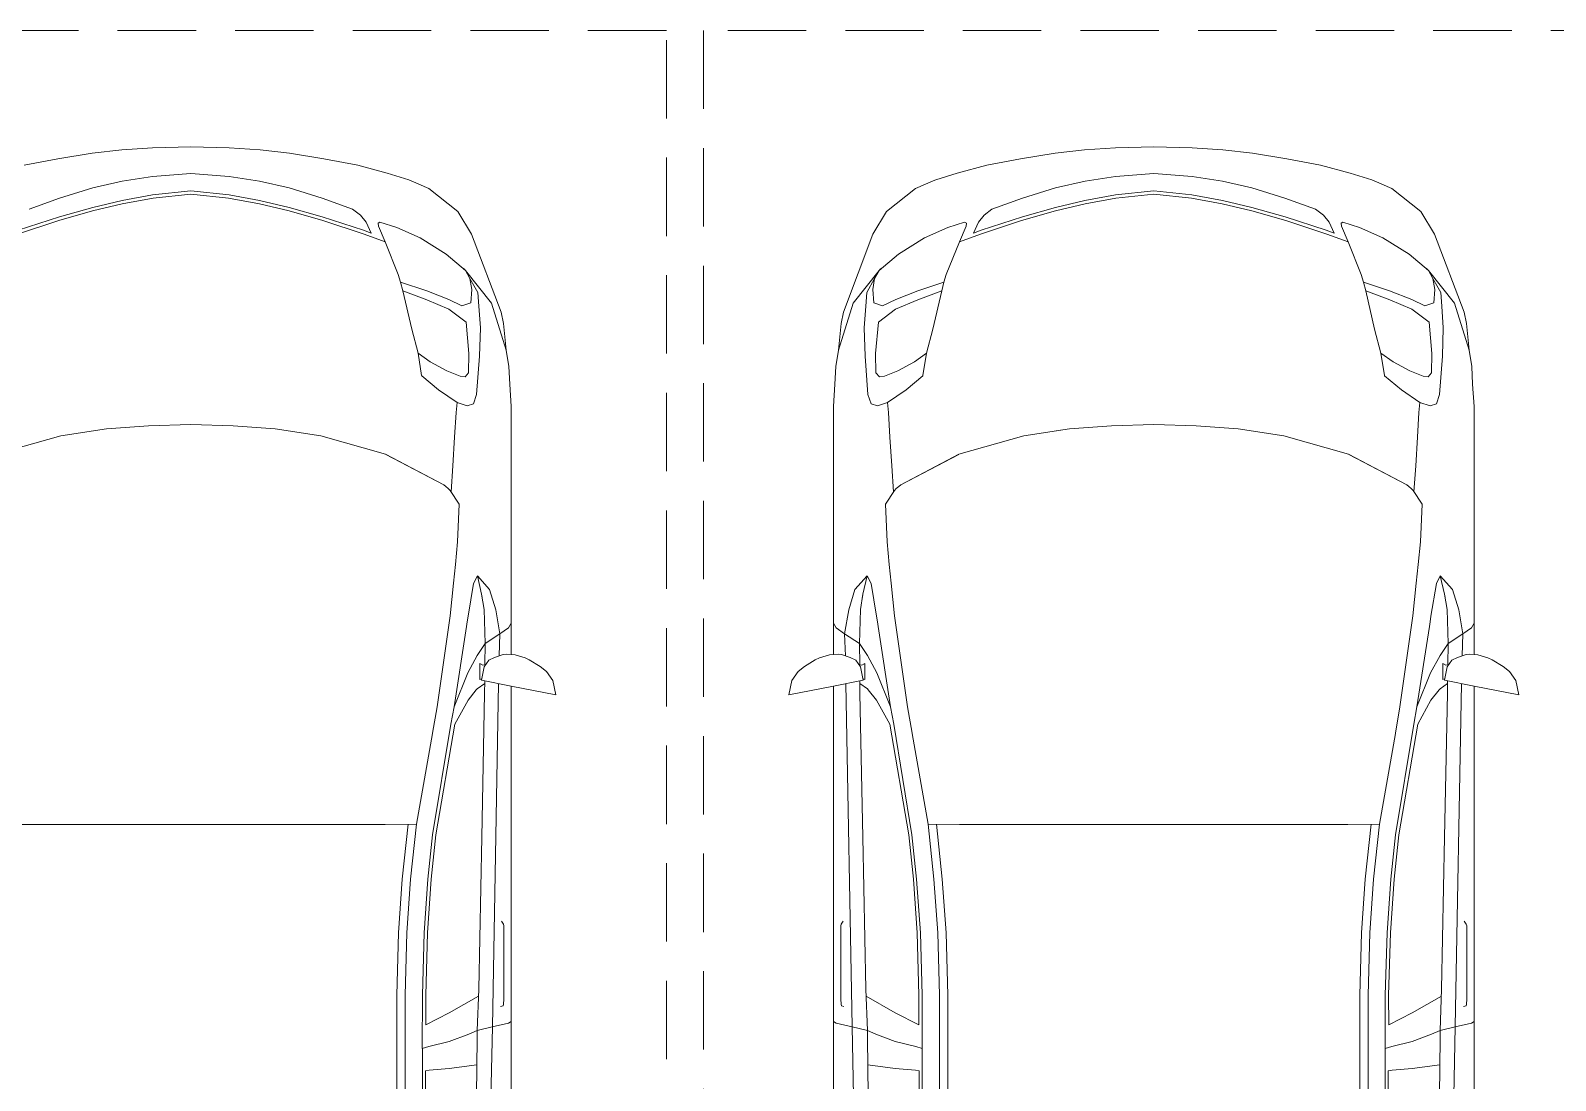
# Model space of a CAD drawing. Header units: millimetres. Extents: x 18162 to 7085488, y 72188 to 247925.
# Drawn here: x 22357 to 26474, y 81161 to 83996 of the extents above; entities that cross this region are included whole.
import ezdxf

# ---------------------------------------------------------------- set-up
doc = ezdxf.new("R2010")
doc.units = ezdxf.units.MM
doc.header["$MEASUREMENT"] = 0
doc.linetypes.add('Hidden Line', pattern=[317.5, 211.666667, -105.833333])
doc.layers.add('Interior - Equipment', color=7, linetype='Continuous')
doc.layers.add('Interior - Furniture', color=7, linetype='Continuous')

# ---------------------------------------------------------------- blocks, each defined once
blk = doc.blocks.new('Hybrid Car 27[13]_3', base_point=(22789.6, 82819.7))
at = {"layer": 'Interior - Furniture', "color": 7, "linetype": 'Continuous', "lineweight": 5}
for p, q in [((22602.8, 83673.3), (22523.1, 83664.1)), ((22686.3, 83678.9), (22602.8, 83673.3)), ((22789.6, 83681.4), (22686.3, 83678.9)), ((22789.6, 83681.4), (22892.9, 83678.9)), ((22892.9, 83678.9), (22976.3, 83673.3)), ((22976.3, 83673.3), (23056.1, 83664.1)), ((22430.2, 83649), (22339.1, 83631.8)), ((22523.1, 83664.1), (22430.2, 83649)), ((23056.1, 83664.1), (23148.9, 83649)), ((23148.9, 83649), (23240.1, 83631.8)), ((23240.1, 83631.8), (23320.1, 83610.6)), ((22686.3, 83601.1), (22604, 83588.5)), ((22789.6, 83610), (22686.3, 83601.1)), ((22789.6, 83610), (22892.9, 83601.1)), ((22892.9, 83601.1), (22975.1, 83588.5)), ((23320.1, 83610.6), (23378.3, 83592.7)), ((23378.3, 83592.7), (23384.7, 83589.9)), ((22524.6, 83570.6), (22435.3, 83542.9)), ((22604, 83588.5), (22524.6, 83570.6)), ((22686.4, 83552.3), (22603.9, 83537.1)), ((22789.6, 83563.1), (22686.4, 83552.3)), ((22789.6, 83553.9), (22687.6, 83543.3)), ((22789.6, 83563.1), (22892.7, 83552.3)), ((22789.6, 83553.9), (22891.5, 83543.3)), ((22892.7, 83552.3), (22975.3, 83537.1)), ((22975.1, 83588.5), (23054.6, 83570.6)), ((23054.6, 83570.6), (23143.9, 83542.9)), ((23384.7, 83589.9), (23432.6, 83569.1)), ((23432.6, 83569.1), (23510.9, 83507.4)), ((22435.3, 83542.9), (22352.7, 83512.9)), ((22524.3, 83508.5), (22432.8, 83482.4)), ((22524.5, 83517.6), (22435.1, 83492.5)), ((22604.5, 83528.1), (22524.3, 83508.5)), ((22603.9, 83537.1), (22524.5, 83517.6)), ((22687.6, 83543.3), (22604.5, 83528.1)), ((22891.5, 83543.3), (22974.7, 83528.1)), ((22974.7, 83528.1), (23054.8, 83508.5)), ((22975.3, 83537.1), (23054.7, 83517.6)), ((23054.7, 83517.6), (23144.1, 83492.5)), ((23054.8, 83508.5), (23146.3, 83482.4)), ((23143.9, 83542.9), (23226.4, 83512.9)), ((23226.4, 83512.9), (23247.8, 83496.9)), ((22432.8, 83482.4), (22321.9, 83446.1)), ((22435.1, 83492.5), (22323.6, 83456.4)), ((23144.1, 83492.5), (23255.5, 83456.4)), ((23146.3, 83482.4), (23257.2, 83446.1)), ((23247.8, 83496.9), (23262.9, 83478.3)), ((23262.9, 83478.3), (23276.3, 83448.3)), ((23300.2, 83478.6), (23295.2, 83475.3)), ((23295.2, 83475.3), (23295.2, 83475.3)), ((23295.2, 83475.3), (23296.2, 83467.3)), ((23296.2, 83467.3), (23314.1, 83424.7)), ((23296.2, 83467.3), (23296.2, 83467.3)), ((23345.5, 83463.7), (23300.2, 83478.6)), ((23510.9, 83507.4), (23547.8, 83445.9)), ((23255.5, 83456.4), (23276.3, 83448.3)), ((23257.2, 83446.1), (23314.1, 83424.7)), ((23408.5, 83436), (23345.5, 83463.7)), ((23479.3, 83392.2), (23408.5, 83436)), ((23547.8, 83445.9), (23627.5, 83235.2)), ((23314.1, 83424.7), (23349.7, 83337.2)), ((23531.3, 83348.1), (23479.3, 83392.2)), ((23479.3, 83392.2), (23479.3, 83392.2)), ((23529.1, 83350), (23525.6, 83352.9)), ((23531.3, 83348.1), (23543.3, 83326)), ((23531.3, 83348.1), (23601.4, 83259.3)), ((23349.7, 83337.3), (23349.7, 83337.2)), ((23349.7, 83337.2), (23355.9, 83315.9)), ((23426.4, 83292.6), (23355.9, 83315.9)), ((23355.9, 83315.9), (23362.1, 83293)), ((23543.3, 83326), (23548.2, 83296)), ((23564.3, 83288.7), (23543.3, 83326)), ((23362.1, 83293), (23385.9, 83189.3)), ((23362.1, 83293), (23427, 83268.3)), ((23486, 83269.1), (23426.4, 83292.6)), ((23427, 83268.3), (23486.5, 83243)), ((23521.7, 83252.4), (23486, 83269.1)), ((23548.2, 83296), (23545.4, 83260)), ((23567.1, 83251), (23564.3, 83288.7)), ((23486.5, 83243), (23533.2, 83208.3)), ((23545.4, 83260), (23521.7, 83252.4)), ((23571.4, 83192.8), (23567.1, 83251)), ((23601.4, 83259.3), (23641.1, 83132.4)), ((23627.5, 83235.2), (23633.8, 83204.2)), ((23385.9, 83189.3), (23385.9, 83189.3)), ((23385.9, 83189.3), (23385.9, 83189.3)), ((23385.9, 83189.3), (23403, 83124.5)), ((23533.2, 83208.3), (23540.5, 83123.8)), ((23569.3, 83116), (23571.4, 83192.8)), ((23571.4, 83192.8), (23571.4, 83192.8)), ((23633.8, 83204.2), (23641.1, 83132.4)), ((23435.6, 83101), (23403, 83124.5)), ((23403, 83124.5), (23412.7, 83064)), ((23481, 83076.5), (23435.6, 83101)), ((23540.5, 83123.8), (23539.7, 83071.4)), ((23561.3, 83013.1), (23569.3, 83116)), ((23641.1, 83132.4), (23648, 83088.8)), ((23412.9, 83063.8), (23412.9, 83063.7)), ((23412.9, 83063.7), (23458.5, 83025.8)), ((23516.6, 83062.1), (23481, 83076.5)), ((23530.4, 83060.4), (23516.6, 83062.1)), ((23539.7, 83071.4), (23530.4, 83060.4)), ((23648, 83088.8), (23650.5, 83041.1)), ((23458.5, 83025.8), (23508.3, 82990.9)), ((23650.5, 83041.1), (23654.6, 82980.2)), ((23505.6, 82964), (23508.3, 82990.9)), ((23508.3, 82990.9), (23536, 82982.3)), ((23536, 82982.3), (23552.8, 82987.7)), ((23552.8, 82987.7), (23561.3, 83013.1)), ((23654.6, 82980.2), (23654.5, 82500.1)), ((22675.4, 82928.2), (22789.6, 82932.3)), ((22675.4, 82928.2), (22789.6, 82932.3)), ((22903.7, 82928.2), (22789.6, 82932.3)), ((22903.7, 82928.2), (22789.6, 82932.3)), ((23501.8, 82897.3), (23505.6, 82964)), ((22263.6, 82851.7), (22438.7, 82901.4)), ((22438.7, 82901.4), (22561.9, 82920.6)), ((22526.4, 82915), (22562, 82920.5)), ((22561.9, 82920.6), (22675.4, 82928.2)), ((22562, 82920.5), (22675.4, 82928.2)), ((23017.2, 82920.6), (22903.7, 82928.2)), ((23017.2, 82920.5), (22903.7, 82928.2)), ((23140.4, 82901.4), (23017.2, 82920.6)), ((23052.7, 82915), (23017.2, 82920.5)), ((23315.5, 82851.7), (23140.4, 82901.4)), ((23496.8, 82820.5), (23501.8, 82897.3)), ((23501.8, 82897.3), (23501.8, 82897.3)), ((23472.6, 82769.3), (23315.5, 82851.7)), ((23472.6, 82769.3), (23316.2, 82851.2)), ((23492.1, 82750.2), (23496.8, 82820.5)), ((23478.4, 82764.9), (23472.6, 82769.3)), ((23472.8, 82769.2), (23472.6, 82769.3)), ((23484.8, 82759.4), (23478.4, 82764.9)), ((23489.9, 82753.6), (23484.8, 82759.4)), ((23514.2, 82716.6), (23489.9, 82753.6)), ((23509.5, 82615.1), (23514.2, 82716.6)), ((23503.8, 82553.6), (23509.5, 82615.1)), ((23498.5, 82503.8), (23503.8, 82553.6)), ((23563.3, 82523.7), (23552.7, 82502.4)), ((23563.3, 82523.7), (23574.8, 82473.8)), ((23563.3, 82523.7), (23596.3, 82486.3)), ((23489.4, 82415), (23498.5, 82503.8)), ((23552.7, 82502.4), (23538.1, 82414.2)), ((23559.9, 82516.8), (23559.9, 82516.9)), ((23596.3, 82486.3), (23613.3, 82431.2)), ((23654.5, 82500.1), (23654.5, 82395.1)), ((23574.8, 82473.8), (23581.4, 82432)), ((23576.3, 82464.4), (23574.8, 82473.8)), ((23454.4, 82169.2), (23489.4, 82415)), ((23533.7, 82386.2), (23535.7, 82399.2)), ((23535.7, 82399.2), (23538.1, 82414.2)), ((23535.7, 82399.2), (23535.7, 82399.2)), ((23584.4, 82340.8), (23581.4, 82432)), ((23613.3, 82431.2), (23624.3, 82366.9)), ((23533.7, 82386.2), (23500.2, 82169.5)), ((23624.3, 82366.9), (23584.4, 82340.8)), ((23624.3, 82366.9), (23622, 82307.7)), ((23647.5, 82383.1), (23624.3, 82366.9)), ((23654.5, 82395.1), (23647.5, 82383.1)), ((23654.5, 82395.1), (23654.6, 82311)), ((23584.4, 82340.8), (23562.7, 82307.9)), ((23583.5, 82283.2), (23584.4, 82340.8)), ((23562.7, 82307.9), (23537.1, 82261.3)), ((23569.9, 82286.6), (23577.9, 82282.5)), ((23570, 82243.2), (23569.9, 82286.6)), ((23581.5, 82277.3), (23574.3, 82241.2)), ((23577.9, 82282.5), (23586, 82283.5)), ((23581.5, 82277.3), (23594.4, 82295.4)), ((23594.4, 82295.4), (23609.6, 82302.5)), ((23609.6, 82302.5), (23632.7, 82310.6)), ((23622, 82307.7), (23622, 82306.9)), ((23632.7, 82310.6), (23642.1, 82311.9)), ((23654.6, 82311), (23642.1, 82311.9)), ((23654.6, 82311), (23665, 82310.2)), ((23665, 82310.2), (23692, 82302.1)), ((23692, 82302.1), (23703.4, 82296.8)), ((23703.4, 82296.8), (23732.9, 82278.5)), ((23732.9, 82278.5), (23749.9, 82265.1)), ((23537.1, 82261.3), (23500.2, 82169.8)), ((23562.9, 82218.6), (23583.1, 82233)), ((23570, 82243.2), (23575, 82244.8)), ((23654.6, 82225.6), (23574.3, 82241.2)), ((23582.8, 82206), (23583.1, 82239.5)), ((23620.6, 82232.2), (23603.8, 81305.8)), ((23749.9, 82265.1), (23767.2, 82241.1)), ((23767.2, 82241.1), (23775.2, 82202.1)), ((23538.1, 82187.3), (23560.4, 82215.4)), ((23560.4, 82215.4), (23562.9, 82218.6)), ((23574.9, 81818), (23582.8, 82206)), ((23654.6, 82225.6), (23654.4, 81319.6)), ((23775.2, 82202.1), (23654.6, 82225.6)), ((23454.4, 82169.2), (23442.1, 82098.1)), ((23491.6, 82123), (23500.2, 82169.8)), ((23502.2, 82122.7), (23538.1, 82187.3)), ((23442.5, 81823.6), (23491.6, 82123)), ((23451.4, 81823.6), (23502.2, 82122.7)), ((23442, 82097.6), (23398.7, 81852.5)), ((23442, 82097.6), (23442.1, 82098.1)), ((22265.2, 81852.3), (22437.4, 81852.3)), ((22437.4, 81852.3), (22556.7, 81852.3)), ((22556.7, 81852.3), (22673.8, 81852.3)), ((22673.8, 81852.3), (22789.6, 81852.3)), ((22905.4, 81852.3), (22789.6, 81852.3)), ((23022.5, 81852.3), (22905.4, 81852.3)), ((23141.7, 81852.3), (23022.5, 81852.3)), ((23313.9, 81852.3), (23141.7, 81852.3)), ((23398.7, 81852.5), (23313.9, 81852.3)), ((23313.9, 81852.3), (23313.9, 81852.3)), ((23360.5, 81704), (23376.2, 81852.5)), ((23383, 81704), (23398.7, 81852.5)), ((23398.7, 81852.5), (23398.7, 81852.5)), ((23398.7, 81852.5), (23398.7, 81852.5)), ((23429.7, 81704.1), (23442.5, 81823.6)), ((23438.6, 81704), (23451.4, 81823.6)), ((23566.8, 81407), (23574.9, 81818)), ((23350.3, 81559.5), (23360.5, 81704)), ((23372.7, 81559.5), (23383, 81704)), ((23419.5, 81559.5), (23429.7, 81704)), ((23428.4, 81559.5), (23438.6, 81704)), ((23438.6, 81704), (23438.6, 81704)), ((23628, 81590.6), (23633.5, 81582.8)), ((23634.8, 81578.2), (23633.5, 81582.8)), ((23634.8, 81578.2), (23634.9, 81380.4)), ((23345.7, 81390.8), (23350.3, 81559.5)), ((23368.1, 81390.8), (23372.7, 81559.5)), ((23414.8, 81390.8), (23419.5, 81559.5)), ((23419.4, 81559.4), (23419.4, 81559.5)), ((23423.7, 81390.8), (23428.4, 81559.5)), ((23428.3, 81559.4), (23428.3, 81559.5)), ((23345.7, 81390.8), (23345.6, 80329.9)), ((23368.1, 80588.7), (23368.1, 81390.8)), ((23414.5, 81247.4), (23414.8, 81390.8)), ((23424, 81311), (23423.7, 81390.8)), ((23566.1, 81388.5), (23487.5, 81343.1)), ((23562.8, 81295.4), (23566.8, 81407)), ((23634, 81367.2), (23632.9, 81362.1)), ((23634.9, 81380.4), (23634, 81367.2)), ((23487.5, 81343.1), (23424, 81311)), ((23632.9, 81362.1), (23626.1, 81360.2)), ((23539.8, 81285.9), (23487.5, 81266)), ((23562.8, 81295.4), (23539.8, 81285.9)), ((23561.7, 81175.8), (23562.8, 81295.4)), ((23562.8, 81295.4), (23603.6, 81305.7)), ((23603.8, 81305.8), (23583.8, 80320.6)), ((23603.6, 81305.7), (23647.3, 81315.1)), ((23647.3, 81315.1), (23654.4, 81319.6)), ((23654.4, 81319.6), (23654.6, 80279.6)), ((23432.1, 81252.1), (23414.5, 81247.4)), ((23414.5, 81247.4), (23414.5, 81247.4)), ((23414.5, 81247.4), (23414.5, 81247.4)), ((23414.7, 81247.5), (23414.7, 81189.6)), ((23487.5, 81266), (23432.1, 81252.1)), ((23487.5, 81193.3), (23561.9, 81203.3)), ((23414.7, 81189.6), (23414.7, 80999.6)), ((23422.9, 81187.1), (23433.1, 81188.6)), ((23423.9, 80999.6), (23422.9, 81187.1)), ((23433.1, 81188.6), (23487.5, 81193.3)), ((23551.4, 80771.1), (23561.7, 81175.8))]:
    blk.add_line(p, q, dxfattribs=at)
blk = doc.blocks.new('Hybrid Car 27[14]_3', base_point=(25389.6, 82819.7))
at = {"layer": 'Interior - Furniture', "color": 7, "linetype": 'Continuous', "lineweight": 5}
for p, q in [((25202.8, 83673.3), (25123.1, 83664.1)), ((25286.3, 83678.9), (25202.8, 83673.3)), ((25389.6, 83681.4), (25286.3, 83678.9)), ((25389.6, 83681.4), (25492.9, 83678.9)), ((25492.9, 83678.9), (25576.3, 83673.3)), ((25576.3, 83673.3), (25656.1, 83664.1)), ((24939.1, 83631.8), (24859, 83610.6)), ((25030.2, 83649), (24939.1, 83631.8)), ((25123.1, 83664.1), (25030.2, 83649)), ((25656.1, 83664.1), (25748.9, 83649)), ((25748.9, 83649), (25840.1, 83631.8)), ((25840.1, 83631.8), (25920.1, 83610.6)), ((24800.8, 83592.7), (24794.4, 83589.9)), ((24859, 83610.6), (24800.8, 83592.7)), ((25286.3, 83601.1), (25204, 83588.5)), ((25389.6, 83610), (25286.3, 83601.1)), ((25389.6, 83610), (25492.9, 83601.1)), ((25492.9, 83601.1), (25575.1, 83588.5)), ((25920.1, 83610.6), (25978.3, 83592.7)), ((25978.3, 83592.7), (25984.7, 83589.9)), ((24746.5, 83569.1), (24668.3, 83507.4)), ((24794.4, 83589.9), (24746.5, 83569.1)), ((25124.6, 83570.6), (25035.3, 83542.9)), ((25204, 83588.5), (25124.6, 83570.6)), ((25286.4, 83552.3), (25203.9, 83537.1)), ((25389.6, 83563.1), (25286.4, 83552.3)), ((25389.6, 83553.9), (25287.6, 83543.3)), ((25389.6, 83563.1), (25492.7, 83552.3)), ((25389.6, 83553.9), (25491.5, 83543.3)), ((25492.7, 83552.3), (25575.3, 83537.1)), ((25575.1, 83588.5), (25654.6, 83570.6)), ((25654.6, 83570.6), (25743.9, 83542.9)), ((25984.7, 83589.9), (26032.6, 83569.1)), ((26032.6, 83569.1), (26110.9, 83507.4)), ((24952.7, 83512.9), (24931.4, 83496.9)), ((25035.3, 83542.9), (24952.7, 83512.9)), ((25124.3, 83508.5), (25032.8, 83482.4)), ((25124.5, 83517.6), (25035.1, 83492.5)), ((25204.5, 83528.1), (25124.3, 83508.5)), ((25203.9, 83537.1), (25124.5, 83517.6)), ((25287.6, 83543.3), (25204.5, 83528.1)), ((25491.5, 83543.3), (25574.7, 83528.1)), ((25574.7, 83528.1), (25654.8, 83508.5)), ((25575.3, 83537.1), (25654.7, 83517.6)), ((25654.7, 83517.6), (25744.1, 83492.5)), ((25654.8, 83508.5), (25746.3, 83482.4)), ((25743.9, 83542.9), (25826.4, 83512.9)), ((25826.4, 83512.9), (25847.8, 83496.9)), ((24668.3, 83507.4), (24631.4, 83445.9)), ((24833.6, 83463.7), (24878.9, 83478.6)), ((24882.9, 83467.3), (24865, 83424.7)), ((24878.9, 83478.6), (24883.9, 83475.3)), ((24883.9, 83475.3), (24882.9, 83467.3)), ((24882.9, 83467.3), (24882.9, 83467.3)), ((24883.9, 83475.3), (24883.9, 83475.3)), ((24916.3, 83478.3), (24902.8, 83448.3)), ((24931.4, 83496.9), (24916.3, 83478.3)), ((25032.8, 83482.4), (24921.9, 83446.1)), ((25035.1, 83492.5), (24923.6, 83456.4)), ((25744.1, 83492.5), (25855.5, 83456.4)), ((25746.3, 83482.4), (25857.2, 83446.1)), ((25847.8, 83496.9), (25862.9, 83478.3)), ((25862.9, 83478.3), (25876.3, 83448.3)), ((25900.2, 83478.6), (25895.2, 83475.3)), ((25895.2, 83475.3), (25895.2, 83475.3)), ((25895.2, 83475.3), (25896.2, 83467.3)), ((25896.2, 83467.3), (25914.1, 83424.7)), ((25896.2, 83467.3), (25896.2, 83467.3)), ((25945.5, 83463.7), (25900.2, 83478.6)), ((26110.9, 83507.4), (26147.8, 83445.9)), ((24631.4, 83445.9), (24551.7, 83235.2)), ((24699.9, 83392.2), (24770.6, 83436)), ((24770.6, 83436), (24833.6, 83463.7)), ((24921.9, 83446.1), (24865, 83424.7)), ((24923.6, 83456.4), (24902.8, 83448.3)), ((25855.5, 83456.4), (25876.3, 83448.3)), ((25857.2, 83446.1), (25914.1, 83424.7)), ((26008.5, 83436), (25945.5, 83463.7)), ((26079.3, 83392.2), (26008.5, 83436)), ((26147.8, 83445.9), (26227.5, 83235.2)), ((24647.8, 83348.1), (24699.9, 83392.2)), ((24699.9, 83392.2), (24699.9, 83392.2)), ((24865, 83424.7), (24829.4, 83337.2)), ((25914.1, 83424.7), (25949.7, 83337.2)), ((26131.3, 83348.1), (26079.3, 83392.2)), ((26079.3, 83392.2), (26079.3, 83392.2)), ((24647.8, 83348.1), (24577.7, 83259.3)), ((24647.8, 83348.1), (24635.8, 83326)), ((24650.1, 83350), (24653.5, 83352.9)), ((26129.1, 83350), (26125.6, 83352.9)), ((26131.3, 83348.1), (26143.3, 83326)), ((26131.3, 83348.1), (26201.4, 83259.3)), ((24614.8, 83288.7), (24635.8, 83326)), ((24635.8, 83326), (24630.9, 83296)), ((24752.7, 83292.6), (24823.2, 83315.9)), ((24823.2, 83315.9), (24817, 83293)), ((24829.4, 83337.2), (24823.2, 83315.9)), ((24829.4, 83337.3), (24829.4, 83337.2)), ((25949.7, 83337.3), (25949.7, 83337.2)), ((25949.7, 83337.2), (25955.9, 83315.9)), ((26026.4, 83292.6), (25955.9, 83315.9)), ((25955.9, 83315.9), (25962.1, 83293)), ((26143.3, 83326), (26148.2, 83296)), ((26164.3, 83288.7), (26143.3, 83326)), ((24612, 83251), (24614.8, 83288.7)), ((24630.9, 83296), (24633.7, 83260)), ((24657.5, 83252.4), (24693.1, 83269.1)), ((24752.2, 83268.3), (24692.6, 83243)), ((24693.1, 83269.1), (24752.7, 83292.6)), ((24817, 83293), (24752.2, 83268.3)), ((24817, 83293), (24793.3, 83189.3)), ((25962.1, 83293), (25985.9, 83189.3)), ((25962.1, 83293), (26027, 83268.3)), ((26086, 83269.1), (26026.4, 83292.6)), ((26027, 83268.3), (26086.5, 83243)), ((26121.7, 83252.4), (26086, 83269.1)), ((26148.2, 83296), (26145.4, 83260)), ((26167.1, 83251), (26164.3, 83288.7)), ((24577.7, 83259.3), (24538.1, 83132.4)), ((24551.7, 83235.2), (24545.4, 83204.2)), ((24607.7, 83192.8), (24612, 83251)), ((24633.7, 83260), (24657.5, 83252.4)), ((24692.6, 83243), (24645.9, 83208.3)), ((26086.5, 83243), (26133.2, 83208.3)), ((26145.4, 83260), (26121.7, 83252.4)), ((26171.4, 83192.8), (26167.1, 83251)), ((26201.4, 83259.3), (26241.1, 83132.4)), ((26227.5, 83235.2), (26233.8, 83204.2)), ((24545.4, 83204.2), (24538.1, 83132.4)), ((24609.9, 83116), (24607.7, 83192.8)), ((24607.7, 83192.8), (24607.7, 83192.8)), ((24645.9, 83208.3), (24638.6, 83123.8)), ((24793.3, 83189.3), (24776.1, 83124.5)), ((24793.3, 83189.3), (24793.3, 83189.3)), ((24793.3, 83189.3), (24793.3, 83189.3)), ((25985.9, 83189.3), (25985.9, 83189.3)), ((25985.9, 83189.3), (25985.9, 83189.3)), ((25985.9, 83189.3), (26003, 83124.5)), ((26133.2, 83208.3), (26140.5, 83123.8)), ((26169.3, 83116), (26171.4, 83192.8)), ((26171.4, 83192.8), (26171.4, 83192.8)), ((26233.8, 83204.2), (26241.1, 83132.4)), ((24538.1, 83132.4), (24531.1, 83088.8)), ((24617.8, 83013.1), (24609.9, 83116)), ((24638.6, 83123.8), (24639.4, 83071.4)), ((24698.2, 83076.5), (24743.6, 83101)), ((24743.6, 83101), (24776.2, 83124.5)), ((24776.1, 83124.5), (24766.4, 83064)), ((26035.6, 83101), (26003, 83124.5)), ((26003, 83124.5), (26012.7, 83064)), ((26081, 83076.5), (26035.6, 83101)), ((26140.5, 83123.8), (26139.7, 83071.4)), ((26161.3, 83013.1), (26169.3, 83116)), ((26241.1, 83132.4), (26248, 83088.8)), ((24531.1, 83088.8), (24528.6, 83041.1)), ((24639.4, 83071.4), (24648.8, 83060.4)), ((24648.8, 83060.4), (24662.5, 83062.1)), ((24662.5, 83062.1), (24698.2, 83076.5)), ((24766.2, 83063.7), (24720.7, 83025.8)), ((24766.3, 83063.8), (24766.2, 83063.7)), ((26012.9, 83063.8), (26012.9, 83063.7)), ((26012.9, 83063.7), (26058.5, 83025.8)), ((26116.6, 83062.1), (26081, 83076.5)), ((26130.4, 83060.4), (26116.6, 83062.1)), ((26139.7, 83071.4), (26130.4, 83060.4)), ((26248, 83088.8), (26250.5, 83041.1)), ((24528.6, 83041.1), (24524.6, 82980.2)), ((24720.7, 83025.8), (24670.8, 82990.9)), ((26058.5, 83025.8), (26108.3, 82990.9)), ((26250.5, 83041.1), (26254.6, 82980.2)), ((24524.6, 82980.2), (24524.6, 82500.1)), ((24626.4, 82987.7), (24617.8, 83013.1)), ((24643.2, 82982.3), (24626.4, 82987.7)), ((24670.8, 82990.9), (24643.2, 82982.3)), ((24673.6, 82964), (24670.8, 82990.9)), ((26105.6, 82964), (26108.3, 82990.9)), ((26108.3, 82990.9), (26136, 82982.3)), ((26136, 82982.3), (26152.8, 82987.7)), ((26152.8, 82987.7), (26161.3, 83013.1)), ((26254.6, 82980.2), (26254.5, 82500.1)), ((24677.3, 82897.3), (24673.6, 82964)), ((25275.4, 82928.2), (25389.6, 82932.3)), ((25275.4, 82928.2), (25389.6, 82932.3)), ((25503.7, 82928.2), (25389.6, 82932.3)), ((25503.7, 82928.2), (25389.6, 82932.3)), ((26101.8, 82897.3), (26105.6, 82964)), ((24682.4, 82820.5), (24677.3, 82897.3)), ((24677.3, 82897.3), (24677.3, 82897.3)), ((24863.6, 82851.7), (25038.7, 82901.4)), ((25038.7, 82901.4), (25161.9, 82920.6)), ((25126.4, 82915), (25162, 82920.5)), ((25161.9, 82920.6), (25275.4, 82928.2)), ((25162, 82920.5), (25275.4, 82928.2)), ((25617.2, 82920.6), (25503.7, 82928.2)), ((25617.2, 82920.5), (25503.7, 82928.2)), ((25740.4, 82901.4), (25617.2, 82920.6)), ((25652.7, 82915), (25617.2, 82920.5)), ((25915.5, 82851.7), (25740.4, 82901.4)), ((26096.8, 82820.5), (26101.8, 82897.3)), ((26101.8, 82897.3), (26101.8, 82897.3)), ((24706.6, 82769.3), (24863.6, 82851.7)), ((24706.6, 82769.3), (24862.9, 82851.2)), ((26072.6, 82769.3), (25915.5, 82851.7)), ((26072.6, 82769.3), (25916.2, 82851.2)), ((24687, 82750.2), (24682.4, 82820.5)), ((26092.1, 82750.2), (26096.8, 82820.5)), ((24700.8, 82764.9), (24706.6, 82769.3)), ((24706.4, 82769.2), (24706.6, 82769.3)), ((26078.4, 82764.9), (26072.6, 82769.3)), ((26072.8, 82769.2), (26072.6, 82769.3)), ((24665, 82716.6), (24689.2, 82753.6)), ((24689.2, 82753.6), (24694.3, 82759.4)), ((24694.3, 82759.4), (24700.8, 82764.9)), ((26084.8, 82759.4), (26078.4, 82764.9)), ((26089.9, 82753.6), (26084.8, 82759.4)), ((26114.2, 82716.6), (26089.9, 82753.6)), ((24669.7, 82615.1), (24665, 82716.6)), ((26109.5, 82615.1), (26114.2, 82716.6)), ((24675.4, 82553.6), (24669.7, 82615.1)), ((26103.8, 82553.6), (26109.5, 82615.1)), ((24615.9, 82523.7), (24582.8, 82486.3)), ((24615.9, 82523.7), (24604.3, 82473.8)), ((24615.9, 82523.7), (24626.5, 82502.4)), ((24680.6, 82503.8), (24675.4, 82553.6)), ((26098.5, 82503.8), (26103.8, 82553.6)), ((26163.3, 82523.7), (26152.7, 82502.4)), ((26163.3, 82523.7), (26174.8, 82473.8)), ((26163.3, 82523.7), (26196.3, 82486.3)), ((24524.6, 82500.1), (24524.6, 82395.1)), ((24582.8, 82486.3), (24565.8, 82431.2)), ((24619.3, 82516.8), (24619.3, 82516.9)), ((24626.5, 82502.4), (24641, 82414.2)), ((24689.8, 82415), (24680.6, 82503.8)), ((26089.4, 82415), (26098.5, 82503.8)), ((26152.7, 82502.4), (26138.1, 82414.2)), ((26159.9, 82516.8), (26159.9, 82516.9)), ((26196.3, 82486.3), (26213.3, 82431.2)), ((26254.5, 82500.1), (26254.5, 82395.1)), ((24604.3, 82473.8), (24597.8, 82432)), ((24602.9, 82464.4), (24604.3, 82473.8)), ((26174.8, 82473.8), (26181.4, 82432)), ((26176.3, 82464.4), (26174.8, 82473.8)), ((24565.8, 82431.2), (24554.8, 82366.9)), ((24594.7, 82340.8), (24597.8, 82432)), ((24643.5, 82399.2), (24641, 82414.2)), ((24645.5, 82386.2), (24643.5, 82399.2)), ((24643.5, 82399.2), (24643.5, 82399.2)), ((24724.7, 82169.2), (24689.8, 82415)), ((26054.4, 82169.2), (26089.4, 82415)), ((26133.7, 82386.2), (26135.7, 82399.2)), ((26135.7, 82399.2), (26138.1, 82414.2)), ((26135.7, 82399.2), (26135.7, 82399.2)), ((26184.4, 82340.8), (26181.4, 82432)), ((26213.3, 82431.2), (26224.3, 82366.9)), ((24524.6, 82395.1), (24531.6, 82383.1)), ((24524.6, 82395.1), (24524.6, 82311)), ((24531.6, 82383.1), (24554.8, 82366.9)), ((24554.8, 82366.9), (24557.2, 82307.7)), ((24554.8, 82366.9), (24594.7, 82340.8)), ((24645.5, 82386.2), (24679, 82169.5)), ((26133.7, 82386.2), (26100.2, 82169.5)), ((26224.3, 82366.9), (26184.4, 82340.8)), ((26224.3, 82366.9), (26222, 82307.7)), ((26247.5, 82383.1), (26224.3, 82366.9)), ((26254.5, 82395.1), (26247.5, 82383.1)), ((26254.5, 82395.1), (26254.6, 82311)), ((24594.7, 82340.8), (24616.5, 82307.9)), ((24595.6, 82283.2), (24594.7, 82340.8)), ((26184.4, 82340.8), (26162.7, 82307.9)), ((26183.5, 82283.2), (26184.4, 82340.8)), ((24446.2, 82278.5), (24429.2, 82265.1)), ((24475.7, 82296.8), (24446.2, 82278.5)), ((24487.2, 82302.1), (24475.7, 82296.8)), ((24514.2, 82310.2), (24487.2, 82302.1)), ((24524.6, 82311), (24514.2, 82310.2)), ((24524.6, 82311), (24537, 82311.9)), ((24546.5, 82310.6), (24537, 82311.9)), ((24569.6, 82302.5), (24546.5, 82310.6)), ((24557.2, 82307.7), (24557.2, 82306.9)), ((24584.7, 82295.4), (24569.6, 82302.5)), ((24597.6, 82277.3), (24584.7, 82295.4)), ((24601.3, 82282.5), (24593.2, 82283.5)), ((24597.6, 82277.3), (24604.9, 82241.2)), ((24609.2, 82286.6), (24601.3, 82282.5)), ((24609.2, 82243.2), (24609.2, 82286.6)), ((24616.5, 82307.9), (24642, 82261.3)), ((26162.7, 82307.9), (26137.1, 82261.3)), ((26169.9, 82286.6), (26177.9, 82282.5)), ((26170, 82243.2), (26169.9, 82286.6)), ((26181.5, 82277.3), (26174.3, 82241.2)), ((26177.9, 82282.5), (26186, 82283.5)), ((26181.5, 82277.3), (26194.4, 82295.4)), ((26194.4, 82295.4), (26209.6, 82302.5)), ((26209.6, 82302.5), (26232.7, 82310.6)), ((26222, 82307.7), (26222, 82306.9)), ((26232.7, 82310.6), (26242.1, 82311.9)), ((26254.6, 82311), (26242.1, 82311.9)), ((26254.6, 82311), (26265, 82310.2)), ((26265, 82310.2), (26292, 82302.1)), ((26292, 82302.1), (26303.4, 82296.8)), ((26303.4, 82296.8), (26332.9, 82278.5)), ((26332.9, 82278.5), (26349.9, 82265.1)), ((24411.9, 82241.1), (24403.9, 82202.1)), ((24429.2, 82265.1), (24411.9, 82241.1)), ((24524.6, 82225.6), (24604.9, 82241.2)), ((24558.5, 82232.2), (24575.4, 81305.8)), ((24596.3, 82206), (24596, 82239.5)), ((24616.2, 82218.6), (24596.1, 82233)), ((24609.2, 82243.2), (24604.1, 82244.8)), ((24642, 82261.3), (24678.9, 82169.8)), ((26137.1, 82261.3), (26100.2, 82169.8)), ((26162.9, 82218.6), (26183.1, 82233)), ((26170, 82243.2), (26175, 82244.8)), ((26254.6, 82225.6), (26174.3, 82241.2)), ((26182.8, 82206), (26183.1, 82239.5)), ((26220.6, 82232.2), (26203.8, 81305.8)), ((26349.9, 82265.1), (26367.2, 82241.1)), ((26367.2, 82241.1), (26375.2, 82202.1)), ((24403.9, 82202.1), (24524.6, 82225.6)), ((24524.6, 82225.6), (24524.7, 81319.6)), ((24604.2, 81818), (24596.3, 82206)), ((24618.7, 82215.4), (24616.2, 82218.6)), ((24641, 82187.3), (24618.7, 82215.4)), ((26138.1, 82187.3), (26160.4, 82215.4)), ((26160.4, 82215.4), (26162.9, 82218.6)), ((26174.9, 81818), (26182.8, 82206)), ((26254.6, 82225.6), (26254.4, 81319.6)), ((26375.2, 82202.1), (26254.6, 82225.6)), ((24677, 82122.7), (24641, 82187.3)), ((24687.6, 82123), (24678.9, 82169.8)), ((24724.7, 82169.2), (24737.1, 82098.1)), ((26054.4, 82169.2), (26042.1, 82098.1)), ((26091.6, 82123), (26100.2, 82169.8)), ((26102.2, 82122.7), (26138.1, 82187.3)), ((24727.8, 81823.6), (24677, 82122.7)), ((24736.7, 81823.6), (24687.6, 82123)), ((26042.5, 81823.6), (26091.6, 82123)), ((26051.4, 81823.6), (26102.2, 82122.7)), ((24737.1, 82097.6), (24737.1, 82098.1)), ((24737.1, 82097.6), (24780.5, 81852.5)), ((26042, 82097.6), (25998.7, 81852.5)), ((26042, 82097.6), (26042.1, 82098.1)), ((24740.5, 81704), (24727.8, 81823.6)), ((24749.4, 81704.1), (24736.7, 81823.6)), ((24780.5, 81852.5), (24865.2, 81852.3)), ((24780.5, 81852.5), (24780.5, 81852.5)), ((24780.5, 81852.5), (24780.5, 81852.5)), ((24796.1, 81704), (24780.5, 81852.5)), ((24818.6, 81704), (24803, 81852.5)), ((24865.2, 81852.3), (25037.4, 81852.3)), ((24865.2, 81852.3), (24865.2, 81852.3)), ((25037.4, 81852.3), (25156.7, 81852.3)), ((25156.7, 81852.3), (25273.8, 81852.3)), ((25273.8, 81852.3), (25389.6, 81852.3)), ((25505.4, 81852.3), (25389.6, 81852.3)), ((25622.5, 81852.3), (25505.4, 81852.3)), ((25741.7, 81852.3), (25622.5, 81852.3)), ((25913.9, 81852.3), (25741.7, 81852.3)), ((25998.7, 81852.5), (25913.9, 81852.3)), ((25913.9, 81852.3), (25913.9, 81852.3)), ((25960.5, 81704), (25976.2, 81852.5)), ((25983, 81704), (25998.7, 81852.5)), ((25998.7, 81852.5), (25998.7, 81852.5)), ((25998.7, 81852.5), (25998.7, 81852.5)), ((26029.7, 81704.1), (26042.5, 81823.6)), ((26038.6, 81704), (26051.4, 81823.6)), ((24612.4, 81407), (24604.2, 81818)), ((26166.8, 81407), (26174.9, 81818)), ((24750.8, 81559.5), (24740.5, 81704)), ((24740.5, 81704), (24740.5, 81704)), ((24759.7, 81559.5), (24749.4, 81704)), ((24806.4, 81559.5), (24796.1, 81704)), ((24828.9, 81559.5), (24818.6, 81704)), ((25950.3, 81559.5), (25960.5, 81704)), ((25972.7, 81559.5), (25983, 81704)), ((26019.5, 81559.5), (26029.7, 81704)), ((26028.4, 81559.5), (26038.6, 81704)), ((26038.6, 81704), (26038.6, 81704)), ((24544.3, 81578.2), (24545.7, 81582.8)), ((24544.3, 81578.2), (24544.3, 81380.4)), ((24551.1, 81590.6), (24545.7, 81582.8)), ((26228, 81590.6), (26233.5, 81582.8)), ((26234.8, 81578.2), (26233.5, 81582.8)), ((26234.8, 81578.2), (26234.9, 81380.4)), ((24755.4, 81390.8), (24750.8, 81559.5)), ((24750.9, 81559.4), (24750.9, 81559.5)), ((24764.3, 81390.8), (24759.7, 81559.5)), ((24759.8, 81559.4), (24759.8, 81559.5)), ((24811, 81390.8), (24806.4, 81559.5)), ((24833.5, 81390.8), (24828.9, 81559.5)), ((25945.7, 81390.8), (25950.3, 81559.5)), ((25968.1, 81390.8), (25972.7, 81559.5)), ((26014.8, 81390.8), (26019.5, 81559.5)), ((26019.4, 81559.4), (26019.4, 81559.5)), ((26023.7, 81390.8), (26028.4, 81559.5)), ((26028.3, 81559.4), (26028.3, 81559.5)), ((24544.3, 81380.4), (24545.1, 81367.2)), ((24545.1, 81367.2), (24546.2, 81362.1)), ((24616.4, 81295.4), (24612.4, 81407)), ((24613, 81388.5), (24691.6, 81343.1)), ((24755.1, 81311), (24755.4, 81390.8)), ((24764.6, 81247.4), (24764.3, 81390.8)), ((24811, 80588.7), (24811, 81390.8)), ((24833.5, 81390.8), (24833.5, 80329.9)), ((25945.7, 81390.8), (25945.6, 80329.9)), ((25968.1, 80588.7), (25968.1, 81390.8)), ((26014.5, 81247.4), (26014.8, 81390.8)), ((26024, 81311), (26023.7, 81390.8)), ((26166.1, 81388.5), (26087.5, 81343.1)), ((26162.8, 81295.4), (26166.8, 81407)), ((26234, 81367.2), (26232.9, 81362.1)), ((26234.9, 81380.4), (26234, 81367.2)), ((24546.2, 81362.1), (24553.1, 81360.2)), ((24691.6, 81343.1), (24755.1, 81311)), ((26087.5, 81343.1), (26024, 81311)), ((26232.9, 81362.1), (26226.1, 81360.2)), ((24524.7, 81319.6), (24524.6, 80279.6)), ((24531.8, 81315.1), (24524.7, 81319.6)), ((24575.6, 81305.7), (24531.8, 81315.1)), ((24575.4, 81305.8), (24595.3, 80320.6)), ((24616.4, 81295.4), (24575.6, 81305.7)), ((24617.5, 81175.8), (24616.4, 81295.4)), ((24616.4, 81295.4), (24639.3, 81285.9)), ((24639.3, 81285.9), (24691.6, 81266)), ((26139.8, 81285.9), (26087.5, 81266)), ((26162.8, 81295.4), (26139.8, 81285.9)), ((26161.7, 81175.8), (26162.8, 81295.4)), ((26162.8, 81295.4), (26203.6, 81305.7)), ((26203.8, 81305.8), (26183.8, 80320.6)), ((26203.6, 81305.7), (26247.3, 81315.1)), ((26247.3, 81315.1), (26254.4, 81319.6)), ((26254.4, 81319.6), (26254.6, 80279.6)), ((24691.6, 81266), (24747, 81252.1)), ((24747, 81252.1), (24764.6, 81247.4)), ((24764.5, 81247.5), (24764.5, 81189.6)), ((24764.6, 81247.4), (24764.6, 81247.4)), ((24764.6, 81247.4), (24764.6, 81247.4)), ((26032.1, 81252.1), (26014.5, 81247.4)), ((26014.5, 81247.4), (26014.5, 81247.4)), ((26014.5, 81247.4), (26014.5, 81247.4)), ((26014.7, 81247.5), (26014.7, 81189.6)), ((26087.5, 81266), (26032.1, 81252.1)), ((24691.6, 81193.3), (24617.2, 81203.3)), ((26087.5, 81193.3), (26161.9, 81203.3)), ((24627.7, 80771.1), (24617.5, 81175.8)), ((24746, 81188.6), (24691.6, 81193.3)), ((24756.3, 81187.1), (24746, 81188.6)), ((24755.3, 80999.6), (24756.3, 81187.1)), ((24764.5, 81189.6), (24764.5, 80999.6)), ((26014.7, 81189.6), (26014.7, 80999.6)), ((26022.9, 81187.1), (26033.1, 81188.6)), ((26023.9, 80999.6), (26022.9, 81187.1)), ((26033.1, 81188.6), (26087.5, 81193.3)), ((26151.4, 80771.1), (26161.7, 81175.8))]:
    blk.add_line(p, q, dxfattribs=at)

msp = doc.modelspace()

# ---------------------------------------------------------------- linework, layer by layer
at = {"layer": 'Interior - Equipment', "color": 7, "linetype": 'Hidden Line', "lineweight": 5}
for points in [[(21573.5, 78995.7), (24073.5, 78995.7), (24073.5, 83995.7), (21573.5, 83995.7)], [(24173.5, 78995.7), (26673.5, 78995.7), (26673.5, 83995.7), (24173.5, 83995.7)]]:
    msp.add_lwpolyline(points, close=True, dxfattribs=at)

# ---------------------------------------------------------------- block references
at = {"layer": 'Interior - Furniture', "color": 7, "linetype": 'Continuous', "lineweight": 5}
for name, p in [('Hybrid Car 27[13]_3', (22789.6, 82819.7)), ('Hybrid Car 27[14]_3', (25389.6, 82819.7))]:
    msp.add_blockref(name, p, dxfattribs=at)

doc.saveas('drawing.dxf')
